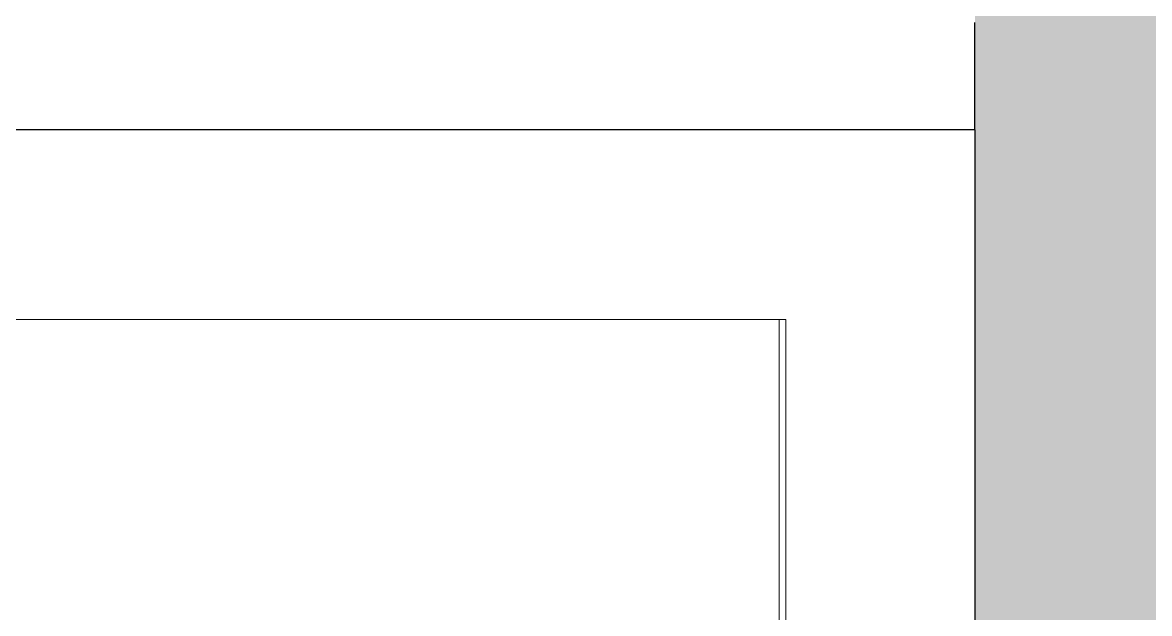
# Model space of a CAD drawing. Header units: inches. Extents: x 153221 to 157601, y -20468 to 0.
# Drawn here: x 154330.4 to 154381.3, y -20298.6 to -20271.9 of the extents above; entities that cross this region are included whole.
import ezdxf

# ---------------------------------------------------------------- set-up
doc = ezdxf.new("R2010")
doc.units = ezdxf.units.IN
doc.header["$MEASUREMENT"] = 0
for name, color, linetype, lineweight in [('DOOR-WIN RA', 3, 'Continuous', 20), ('ELE1 RA', 1, 'Continuous', 30), ('HATCH RA', 8, 'Continuous', 5)]:
    doc.layers.add(name, color=color, linetype=linetype, lineweight=lineweight)

# ---------------------------------------------------------------- blocks, each defined once
blk = doc.blocks.new('TDG')
at = {"layer": 'HATCH RA', "transparency": 33554687}
h = blk.add_hatch(dxfattribs=at)
h.set_pattern_fill('AR-B816', color=256, scale=0.25)
h.paths.add_polyline_path([(159005.743, -15535.96), (159005.743, -15524.96), (158980.743, -15524.96), (158980.743, -15627.36), (158980.743, -15632.36), (158980.743, -15739.96), (158980.743, -15745.019), (158980.743, -15851.96), (158980.743, -15857.019), (158980.743, -15963.96), (158980.743, -15969.019), (158980.743, -16075.96), (158980.743, -16080.842), (158980.743, -16093.96), (159005.743, -16093.96), (159005.743, -15963.96), (159005.743, -15937.96), (159005.743, -15872.96), (159005.743, -15856.96), (159005.743, -15851.96)])
h.paths.add_polyline_path([(158812.048, -15632.36), (158802.864, -15632.36), (158802.864, -15632.96), (158802.864, -15727.96), (158802.864, -15739.96), (158802.864, -15744.96), (158802.864, -15851.96), (158802.864, -15856.96), (158802.864, -15963.96), (158802.864, -15969.31), (158802.864, -16081.96), (158812.048, -16081.96)])
at = {"layer": 'DOOR-WIN RA'}
for p, q in [((158971.513, -15977.947), (158899.223, -15977.947)), ((158971.513, -15977.947), (158971.824, -15977.947)), ((158971.513, -15977.947), (158971.513, -15992.603)), ((158971.824, -15977.947), (158971.824, -15992.603))]:
    blk.add_line(p, q, dxfattribs=at)
at = {"layer": 'ELE1 RA'}
for q in [(158980.743, -15963.96), (158896.811, -15969.019), (158980.743, -16075.96)]:
    blk.add_line((158980.743, -15969.019), q, dxfattribs=at)

msp = doc.modelspace()

# ---------------------------------------------------------------- block references
at = {"layer": 'HATCH RA', "xscale": 0.9568106312292479, "yscale": 0.9568106312292479, "zscale": 0.9568106312292479}
msp.add_blockref('TDG', (2258.922, -4997.452), dxfattribs=at)

doc.saveas('drawing.dxf')
